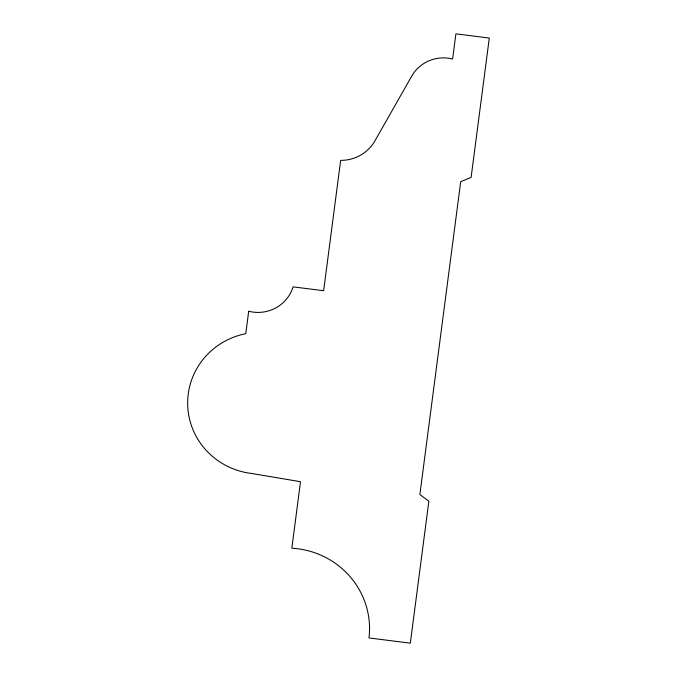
<?xml version="1.0" encoding="UTF-8"?>
<svg xmlns="http://www.w3.org/2000/svg" width="677" height="677" viewBox="0 0 677 677"><rect width="100%" height="100%" fill="white"/><g stroke="black" fill="none" stroke-linecap="round" stroke-linejoin="round"><path stroke-width="1.02" d="M248.696 311.251L245.768 333.693A72.591 70.84 1.8 0 0 187.707 405.836A72.591 70.84 1.8 0 0 251.446 473.443L300.512 481.694L291.829 548.209A82.391 80.411 1.8 0 1 368.99 637.954L410.33 643.15L428.854 501.217L419.875 494.54L460.707 181.673L471.107 177.433L489.293 38.047L455.9 33.85L452.617 59.034A36.279 35.407 1.8 0 0 411.768 76.069L374.923 140.841A38.97 38.039 1.8 0 1 340.658 160.373L323.648 290.712L293.082 286.862A36.651 35.763 1.8 0 1 248.696 311.251"/></g></svg>
